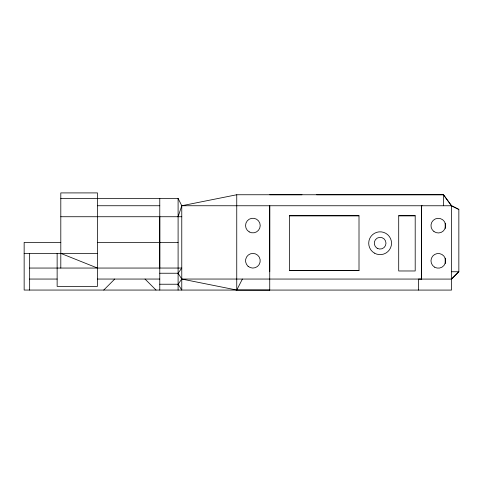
<?xml version="1.0" encoding="UTF-8"?>
<svg xmlns="http://www.w3.org/2000/svg" width="483" height="483" viewBox="0 0 483 483"><rect width="100%" height="100%" fill="white"/><g stroke="black" fill="none" stroke-linecap="round" stroke-linejoin="round"><path stroke-width="0.72" d="M60.804 242.394L24.15 242.394L24.15 290.054L451.514 290.084L451.514 279.083L458.844 271.748L458.85 209.435L451.514 205.764L443.485 194.752L236.755 194.752L236.748 290.054L269.737 290.084M269.737 290.06L269.743 205.752L422.1 205.77M159.776 284.233L178.1 284.233L181.771 279.047L421.496 279.065L421.496 205.77L451.514 205.764L451.514 279.083L418.526 279.083L418.526 290.09M443.485 205.74L443.485 194.752L316.661 194.758M159.776 216.734L159.776 268.053M178.1 216.734L181.771 205.74L178.1 198.41L60.804 198.41M242.381 279.059L236.748 290.054L181.771 279.047L178.1 273.239L159.776 273.239M178.1 273.239L181.771 268.053L29.65 268.053M103.742 290.054L114.743 279.053M451.514 279.077L458.844 271.748L451.508 271.748M178.1 284.233L181.771 290.054L181.771 205.74L236.755 194.752M269.743 194.746L301.996 194.758M97.463 205.74L159.776 205.74M181.771 205.74L269.743 205.77M289.402 215.774L359.008 215.774L359.008 270.51L289.402 270.516L289.402 215.762L359.008 215.774M398.704 215.768L415.199 215.756L415.199 270.975L398.704 270.975L398.704 215.756L415.199 215.768M60.804 216.734L181.771 216.734M97.463 242.394L178.1 242.394M24.15 253.394L97.463 253.394M289.402 270.516L359.008 270.498M29.65 279.053L57.139 279.053M97.463 279.053L159.776 279.053M60.804 253.394L97.463 268.053M458.85 209.435L451.52 205.77L443.485 194.77M145.027 279.053L156.021 290.054M445.175 223.206L445.175 228.447M445.175 258.248L445.175 263.489M421.49 205.77L421.49 279.083M269.743 205.74L269.743 271.718M178.1 198.41L178.1 290.054M159.776 198.41L159.776 290.054M60.804 268.053L60.804 192.91L97.463 192.91L97.463 286.383L57.139 286.383L57.139 253.394M29.65 253.394L29.65 290.054M249.216 231.9A7.33 7.33 0 0 0 260.21 225.555A7.33 7.33 0 0 0 249.216 219.204A7.33 7.33 0 0 0 249.216 231.9M434.64 267.177A7.33 7.33 0 0 0 445.634 260.826A7.33 7.33 0 0 0 434.64 254.475A7.33 7.33 0 0 0 434.64 267.177M433.969 231.55A7.33 7.33 0 0 0 445.592 226.436A7.33 7.33 0 0 0 435.352 218.926A7.33 7.33 0 0 0 433.969 231.55M377.193 248.28A5.862 5.862 0 0 0 385.989 243.203A5.862 5.862 0 0 0 377.193 238.125A5.862 5.862 0 0 0 377.193 248.28M248.093 266.296A7.33 7.33 0 0 0 260.083 262.112A7.33 7.33 0 0 0 250.466 253.823A7.33 7.33 0 0 0 248.093 266.296M374.416 253.11A11.411 11.411 0 0 0 391.532 243.227A11.411 11.411 0 0 0 374.416 233.343A11.411 11.411 0 0 0 374.416 253.11"/></g></svg>
